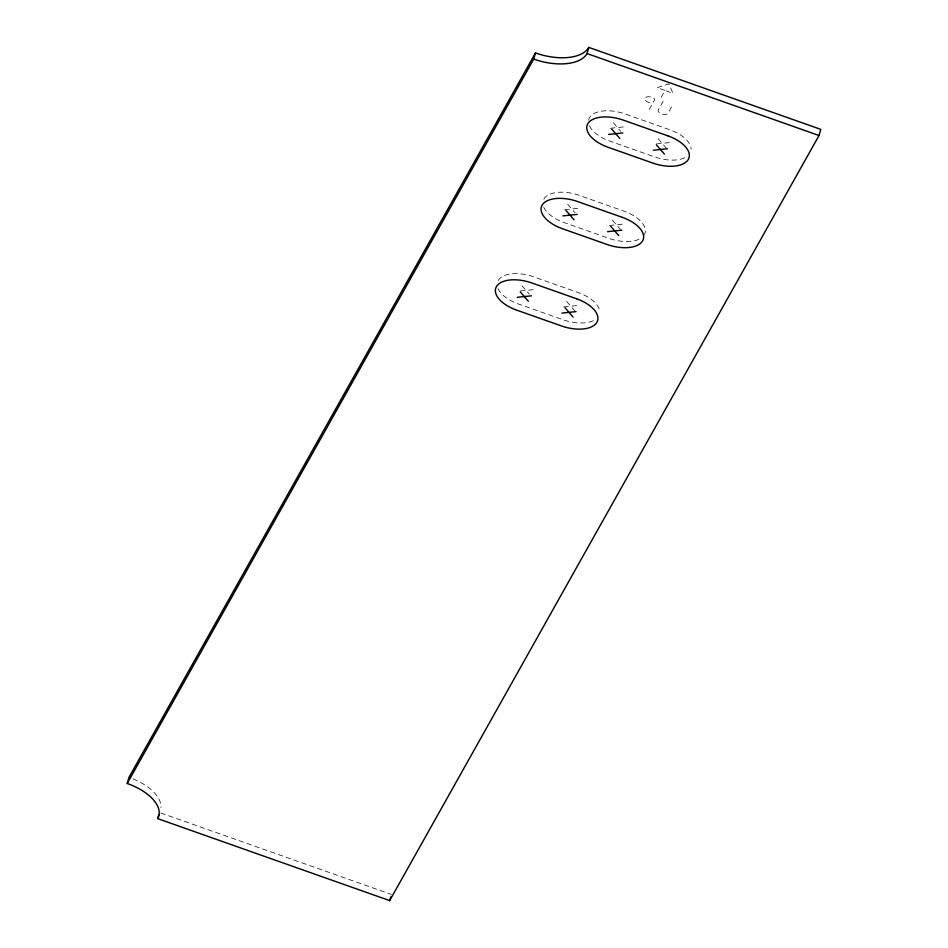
<?xml version="1.0" encoding="UTF-8"?>
<svg xmlns="http://www.w3.org/2000/svg" width="948" height="948" viewBox="0 0 948 948"><rect width="100%" height="100%" fill="white"/><g stroke="black" fill="none" stroke-linecap="round" stroke-linejoin="round"><path stroke-width="0.71" stroke-dasharray="4.74 3.56" d="M649.25 109.423L654.63 99.836A2.797 1.434 15.9 0 0 652.722 97.632L651.904 97.348A5.747 2.939 15.9 0 0 645.055 98.059A5.747 2.939 15.9 0 0 648.965 102.574L651.845 103.593M661.171 97.371L665.046 90.451L657.142 87.654L668.79 83.791L672.962 93.248L665.603 90.653M663.102 101.306L658.268 109.932A5.155 2.643 15.9 0 0 661.775 113.985A5.155 2.643 15.9 0 0 667.925 113.345L672.772 104.718M610.346 128.288L624.566 126.795M656.466 143.93L669.264 142.591M564.653 209.721L578.873 208.24M609.339 225.506L623.559 224.024M520.369 291L533.167 289.673M563.645 306.939L577.865 305.457M160.84 812.981L391.429 894.45M658.09 138.645L666.219 148.018M613.392 122.849L620.703 131.298M612.384 220.078L620.513 229.452M567.698 204.294L575.009 212.731M566.691 301.511L574.82 310.897M521.993 285.727L529.304 294.164M132.993 778.853A44.686 22.882 15.9 0 1 160.935 807.577M498.056 288.654A29.791 15.251 15.9 0 0 518.438 303.988L563.136 319.772A29.791 15.251 15.9 0 0 595.759 319.251M498.127 280.549A29.791 15.251 15.9 0 1 533.677 276.84L578.363 292.636A29.791 15.251 15.9 0 1 599.705 312.224M589.455 125.776A29.791 15.251 15.9 0 0 609.837 141.11L654.535 156.906A29.791 15.251 15.9 0 0 687.158 156.373M588.625 120.183A29.791 15.251 15.9 0 1 625.076 113.973L669.762 129.757A29.791 15.251 15.9 0 1 691.104 149.357M543.761 207.221A29.791 15.251 15.9 0 0 564.143 222.555L608.829 238.339A29.791 15.251 15.9 0 0 641.464 237.818M543.82 199.104A29.791 15.251 15.9 0 1 579.37 195.407L624.068 211.191A29.791 15.251 15.9 0 1 644.379 234.642"/><path stroke-width="1.42" d="M127.222 783.475L128.975 777.324L535.466 52.958A44.686 22.882 15.9 0 0 588.791 47.4L820.778 129.366L819.025 135.517L389.675 900.6L157.7 818.634A44.686 22.882 15.9 0 0 127.222 783.475L533.724 59.108L535.466 52.958M158.043 817.413L158.743 814.948M533.724 59.108A44.686 22.882 15.9 0 0 587.049 53.55L588.791 47.4M389.675 900.6L390.73 896.903M608.592 134.438L622.812 132.957M653.29 150.222L667.51 148.741M562.899 215.871L577.119 214.39M607.585 231.656L621.805 230.174M517.193 297.305L531.413 295.823M561.891 313.101L576.111 311.619M587.049 53.55L819.025 135.517M656.336 144.795L664.465 154.168M611.65 129.011L619.767 138.384M610.642 226.228L618.76 235.614M565.944 210.444L574.073 219.818M564.937 307.662L573.066 317.047M520.251 291.877L528.368 301.251M668.02 135.908L623.322 120.123A29.791 15.251 15.9 0 0 587.772 123.821A29.791 15.251 15.9 0 0 608.095 147.272L652.781 163.056A29.791 15.251 15.9 0 0 688.331 159.359A29.791 15.251 15.9 0 0 668.02 135.908M622.315 217.353L577.628 201.557A29.791 15.251 15.9 0 0 542.078 205.266A29.791 15.251 15.9 0 0 562.389 228.705L607.087 244.489A29.791 15.251 15.9 0 0 642.637 240.792A29.791 15.251 15.9 0 0 622.315 217.353M576.621 298.786L531.923 282.99A29.791 15.251 15.9 0 0 496.373 286.699A29.791 15.251 15.9 0 0 516.696 310.138L561.382 325.922A29.791 15.251 15.9 0 0 596.932 322.225A29.791 15.251 15.9 0 0 576.621 298.786"/></g></svg>
